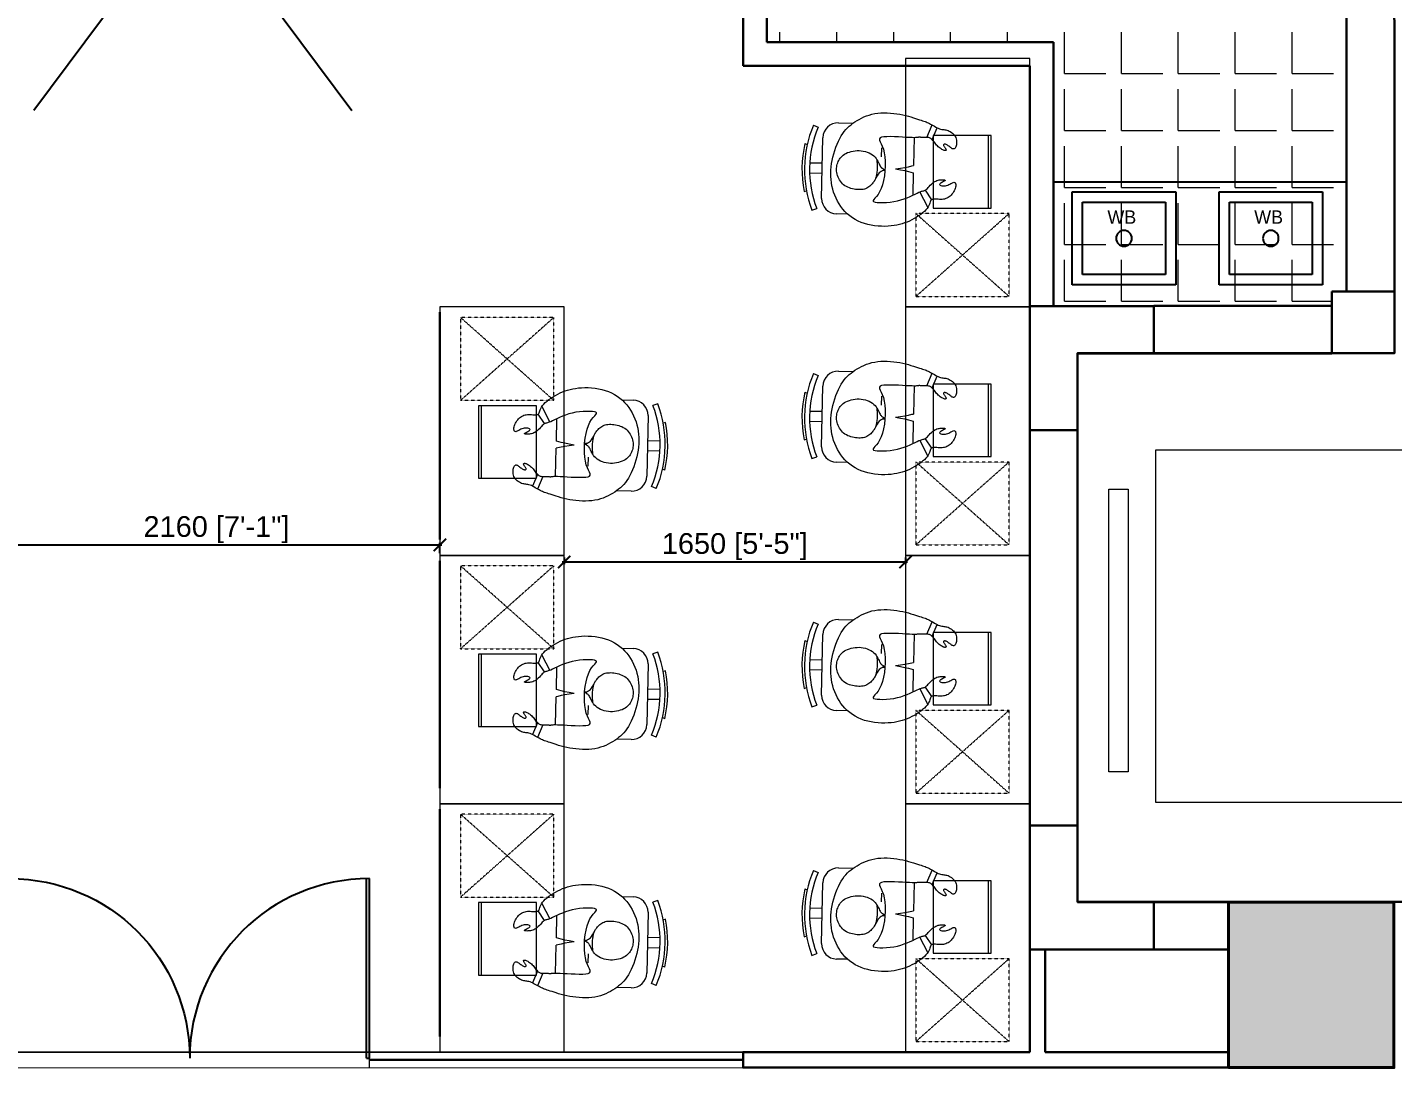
# Model space of a CAD drawing. Header units: millimetres. Extents: x 14520794 to 14796193, y 1415067 to 1454683.
# Drawn here: x 14647713 to 14654311, y 1440489 to 1445515 of the extents above; entities that cross this region are included whole.
import ezdxf

# ---------------------------------------------------------------- set-up
doc = ezdxf.new("R2010")
doc.units = ezdxf.units.MM
doc.header["$LTSCALE"] = 0.01
doc.header["$MEASUREMENT"] = 0
doc.header["$PDMODE"] = 35
doc.linetypes.add('HIDDEN', pattern=[0.375, 0.25, -0.125])
doc.layers.get('0').update_dxf_attribs({"color": 6, "lineweight": 0})
doc.layers.get('Defpoints').update_dxf_attribs({"color": 2})
for name, color, linetype, lineweight in [('8 core c.', 32, 'Continuous', 20), ('AR-1', 7, 'Continuous', 0), ('CHAIR', 32, 'Continuous', 13), ('CHAIRS', 30, 'Continuous', 13), ('COL', 5, 'Continuous', 40), ('DIM', 6, 'Continuous', 13), ('ELEV', 7, 'Continuous', 18), ('fur_n', 32, 'Continuous', 13), ('HATCH', 8, 'Continuous', 15), ('HIDDEN', 30, 'HIDDEN', 5), ('IP Patch Cod-Jack', 42, 'Continuous', 13), ('men', 1, 'Continuous', 13), ('partition', 34, 'Continuous', 30), ('WALL', 7, 'Continuous', 30)]:
    doc.layers.add(name, color=color, linetype=linetype, lineweight=lineweight)
for name, color, linetype in [('column', 13, 'Continuous'), ('DOOR1', 5, 'Continuous'), ('EPSILON DOME CAMERA', 1, 'Continuous'), ('FURNIT', 8, 'Continuous'), ('GLASS', 5, 'Continuous'), ('Sanetry', 151, 'Continuous'), ('sanetrywashroom', 151, 'Continuous'), ('TEMPLATE', 252, 'Continuous'), ('text main', 7, 'Continuous')]:
    doc.layers.add(name, color=color, linetype=linetype)
doc.styles.add('ARIEL', font='arial.ttf', dxfattribs={"height": 150})
doc.styles.add('SMALL', font='arial.ttf', dxfattribs={"height": 100})
doc.dimstyles.new('AJI', dxfattribs={"dimtxt": 200, "dimasz": 75, "dimexe": 100, "dimexo": 25, "dimgap": 50, "dimtad": 1, "dimdec": 0, "dimrnd": 5, "dimzin": 0, "dimdsep": 46, "dimtxsty": 'SMALL', "dimblk": 'ARCHTICK', "dimcen": 0, "dimdle": 100, "dimclrd": 7, "dimclre": 7, "dimclrt": 256, "dimazin": 0, "dimtfac": 1, "dimtdec": 0, "dimtofl": 0, "dimtmove": 0, "dimatfit": 3, "dimldrblk": 'CLOSEDBLANK', "dimfxl": 100, "dimtolj": 1, "dimtzin": 0, "dimarcsym": 0})

# ---------------------------------------------------------------- blocks, each defined once
blk = doc.blocks.new('sdfaff')
at = {"layer": 'Sanetry'}
for p, q in [((1218899.1, -2106786.1), (1218399.1, -2106786.1)), ((1218399.1, -2106786.1), (1218399.1, -2107236.1)), ((1218899.1, -2107236.1), (1218899.1, -2106786.1)), ((1218849.1, -2106836.1), (1218449.1, -2106836.1)), ((1218449.1, -2106836.1), (1218449.1, -2107186.1)), ((1218849.1, -2107186.1), (1218849.1, -2106836.1)), ((1218449.1, -2107186.1), (1218849.1, -2107186.1)), ((1218399.1, -2107236.1), (1218899.1, -2107236.1))]:
    blk.add_line(p, q, dxfattribs=at)
blk.add_circle((1218649.1, -2107011.1), 38.1, dxfattribs=at)
blk = doc.blocks.new('DOORR')
for p, q in [((0, 0.4583), (-0.9167, 0.4583)), ((0, 0.4443), (-0.9167, 0.4443)), ((0, 0.4443), (0, 0.4583))]:
    blk.add_line(p, q)
blk.add_arc((0, 0.4583), 0.9167, 180, 270)
blk = doc.blocks.new('d vh')
at = {"layer": 'CHAIR'}
for p, q in [((403191.9, -130723.4), (403258, -130663.9)), ((403091.7, -130837.7), (403120.4, -130827.3)), ((403430.3, -131125.4), (403185, -130852.8)), ((403130, -130953.8), (403144.6, -130948.5)), ((403229.9, -131017.7), (403287.1, -130966.2)), ((403270.7, -131063.1), (403327.9, -131011.6)), ((403610, -131087.1), (403559.7, -131132.3)), ((403324.8, -131168.1), (403331.5, -131154.2)), ((403436.7, -131217.4), (403450.1, -131189.9))]:
    blk.add_line(p, q, dxfattribs=at)
for centre, radius, start, end in [((403253.2, -130791.5), 91.7, 131.97907, 221.97907), ((403738.4, -130596.7), 690.2, 200.43701, 244.0784), ((403738.4, -130596.7), 659.6, 200.46283, 244.0784), ((403738.4, -130596.7), 705.4, 210.41107, 234.10112), ((403498.4, -131064.1), 91.7, 221.97907, 311.97907)]:
    blk.add_arc(centre, radius, start, end, dxfattribs=at)
at = {"layer": 'men', "linetype": 'ByBlock'}
for p, q in [((403720.7, -130299.6), (403728.8, -130298.3)), ((403728.8, -130298.3), (403737.1, -130297.6)), ((403737.1, -130297.6), (403745.5, -130297.7)), ((403745.5, -130297.7), (403753.8, -130298.5)), ((403753.8, -130298.5), (403761.8, -130300.2)), ((403513.3, -130384.6), (403525, -130379.1)), ((403525, -130379.1), (403535.6, -130374.2)), ((403535.6, -130374.2), (403544.9, -130369.8)), ((403544.9, -130369.8), (403553.2, -130365.9)), ((403553.2, -130365.9), (403560.7, -130362.4)), ((403560.7, -130362.4), (403567.6, -130359.3)), ((403567.6, -130359.3), (403574.2, -130356.5)), ((403574.2, -130356.5), (403580.8, -130354)), ((403580.8, -130354), (403587.6, -130351.7)), ((403587.6, -130351.7), (403594.9, -130349.6)), ((403594.9, -130349.6), (403602.8, -130347.5)), ((403602.8, -130347.5), (403611.2, -130345.6)), ((403611.2, -130345.6), (403619.9, -130343.6)), ((403642.1, -130421.6), (403613.1, -130345.1)), ((403619.9, -130343.6), (403628.7, -130341.5)), ((403628.7, -130341.5), (403637.5, -130339.4)), ((403637.5, -130339.4), (403646, -130337)), ((403646, -130337), (403654, -130334.4)), ((403673.4, -130409.3), (403646, -130337)), ((403654, -130334.4), (403661.3, -130331.5)), ((403661.3, -130331.5), (403667.8, -130328.2)), ((403667.8, -130328.2), (403673.6, -130324.7)), ((403673.6, -130324.7), (403679, -130321.1)), ((403679, -130321.1), (403684.1, -130317.4)), ((403684.1, -130317.4), (403689.1, -130313.7)), ((403689.1, -130313.7), (403694.4, -130310.2)), ((403694.4, -130310.2), (403700, -130306.9)), ((403700, -130306.9), (403706.2, -130304)), ((403706.2, -130304), (403713.1, -130301.6)), ((403713.1, -130301.6), (403720.7, -130299.6)), ((403745.6, -130380.8), (403744.9, -130382.9)), ((403747.1, -130378.8), (403745.6, -130380.8)), ((403749.4, -130376.7), (403747.1, -130378.8)), ((403752.3, -130374.8), (403749.4, -130376.7)), ((403756, -130373.1), (403752.3, -130374.8)), ((403760.2, -130371.7), (403756, -130373.1)), ((403764.9, -130370.7), (403760.2, -130371.7)), ((403761.8, -130300.2), (403769.4, -130302.8)), ((403770, -130369.9), (403764.9, -130370.7)), ((403769.4, -130302.8), (403776.4, -130306.4)), ((403775.3, -130369.4), (403770, -130369.9)), ((403780.7, -130368.9), (403775.3, -130369.4)), ((403776.4, -130306.4), (403782.8, -130310.8)), ((403786, -130368.5), (403780.7, -130368.9)), ((403782.8, -130310.8), (403788.6, -130315.8)), ((403791, -130368), (403786, -130368.5)), ((403788.6, -130315.8), (403793.7, -130321.2)), ((403795.7, -130367.3), (403791, -130368)), ((403793.7, -130321.2), (403798.1, -130326.8)), ((403799.8, -130366.3), (403795.7, -130367.3)), ((403798.1, -130326.8), (403801.8, -130332.5)), ((403803.2, -130365), (403799.8, -130366.3)), ((403801.8, -130332.5), (403804.8, -130338)), ((403805.9, -130363.2), (403803.2, -130365)), ((403804.8, -130338), (403807.2, -130343.1)), ((403807.9, -130361.1), (403805.9, -130363.2)), ((403807.2, -130343.1), (403808.8, -130347.7)), ((403809.2, -130358.4), (403807.9, -130361.1)), ((403808.8, -130347.7), (403809.6, -130351.8)), ((403809.8, -130355.4), (403809.2, -130358.4)), ((403809.6, -130351.8), (403809.8, -130355.4)), ((403380.5, -130465.1), (403395.8, -130453.2)), ((403395.8, -130453.2), (403411.4, -130441.9)), ((403411.4, -130441.9), (403427, -130431.4)), ((403427, -130431.4), (403442.6, -130421.8)), ((403442.6, -130421.8), (403457.8, -130412.9)), ((403457.8, -130412.9), (403472.7, -130404.8)), ((403472.7, -130404.8), (403487, -130397.4)), ((403487, -130397.4), (403500.6, -130390.7)), ((403500.6, -130390.7), (403513.3, -130384.6)), ((403599.8, -130461.9), (403597, -130465.1)), ((403601.5, -130459.6), (403599.8, -130461.9)), ((403602.8, -130457.8), (403601.5, -130459.6)), ((403604, -130456.2), (403602.8, -130457.8)), ((403605.5, -130454.4), (403604, -130456.2)), ((403607.5, -130452.4), (403605.5, -130454.4)), ((403609.8, -130450.4), (403607.5, -130452.4)), ((403612.3, -130448.3), (403609.8, -130450.4)), ((403614.9, -130446.1), (403612.3, -130448.3)), ((403617.5, -130444), (403614.9, -130446.1)), ((403620, -130441.9), (403617.5, -130444)), ((403622.4, -130439.9), (403620, -130441.9)), ((403624.6, -130438.1), (403622.4, -130439.9)), ((403626.5, -130436.3), (403624.6, -130438.1)), ((403628.4, -130434.6), (403626.5, -130436.3)), ((403630.2, -130432.9), (403628.4, -130434.6)), ((403632, -130431.2), (403630.2, -130432.9)), ((403633.9, -130429.4), (403632, -130431.2)), ((403636, -130427.4), (403633.9, -130429.4)), ((403638.2, -130425.2), (403636, -130427.4)), ((403640.8, -130422.8), (403638.2, -130425.2)), ((403643.6, -130420.3), (403640.8, -130422.8)), ((403646.8, -130417.8), (403643.6, -130420.3)), ((403650.4, -130415.4), (403646.8, -130417.8)), ((403654.3, -130413.3), (403650.4, -130415.4)), ((403658.7, -130411.4), (403654.3, -130413.3)), ((403663.5, -130410.1), (403658.7, -130411.4)), ((403668.7, -130409.4), (403663.5, -130410.1)), ((403674.5, -130409.3), (403668.7, -130409.4)), ((403680.7, -130409.7), (403674.5, -130409.3)), ((403687.2, -130410.6), (403680.7, -130409.7)), ((403694.1, -130411.7), (403687.2, -130410.6)), ((403701.2, -130412.9), (403694.1, -130411.7)), ((403708.5, -130414.1), (403701.2, -130412.9)), ((403715.9, -130415.1), (403708.5, -130414.1)), ((403723.3, -130415.7), (403715.9, -130415.1)), ((403730.7, -130415.9), (403723.3, -130415.7)), ((403738, -130415.6), (403730.7, -130415.9)), ((403745, -130414.9), (403738, -130415.6)), ((403744.9, -130382.9), (403745, -130384.8)), ((403745, -130384.8), (403746.1, -130386.4)), ((403751.7, -130413.9), (403745, -130414.9)), ((403746.1, -130386.4), (403748.1, -130387.8)), ((403748.1, -130387.8), (403750.9, -130388.9)), ((403750.9, -130388.9), (403754.2, -130389.8)), ((403757.8, -130412.6), (403751.7, -130413.9)), ((403754.2, -130389.8), (403757.9, -130390.6)), ((403763.4, -130411.1), (403757.8, -130412.6)), ((403757.9, -130390.6), (403761.8, -130391.4)), ((403761.8, -130391.4), (403765.7, -130392.2)), ((403768.2, -130409.4), (403763.4, -130411.1)), ((403765.7, -130392.2), (403769.3, -130393.1)), ((403772.1, -130407.6), (403768.2, -130409.4)), ((403769.3, -130393.1), (403772.5, -130394.1)), ((403775.1, -130405.8), (403772.1, -130407.6)), ((403772.5, -130394.1), (403775.1, -130395.4)), ((403775.1, -130395.4), (403777, -130396.8)), ((403777.2, -130403.9), (403775.1, -130405.8)), ((403777, -130396.8), (403778.3, -130398.5)), ((403778.4, -130402), (403777.2, -130403.9)), ((403778.3, -130398.5), (403778.7, -130400.2)), ((403778.7, -130400.2), (403778.4, -130402)), ((403303.5, -130547.3), (403313.6, -130532.7)), ((403313.6, -130532.7), (403325.1, -130518.4)), ((403325.1, -130518.4), (403337.7, -130504.4)), ((403337.7, -130504.4), (403351.2, -130490.8)), ((403351.2, -130490.8), (403365.5, -130477.7)), ((403365.5, -130477.7), (403380.5, -130465.1)), ((403514.8, -130536.5), (403495.9, -130552.8)), ((403533.5, -130520.7), (403514.8, -130536.5)), ((403550.9, -130506.2), (403533.5, -130520.7)), ((403565.9, -130493.5), (403550.9, -130506.2)), ((403577.7, -130483.4), (403565.9, -130493.5)), ((403586.5, -130475.5), (403577.7, -130483.4)), ((403592.8, -130469.5), (403586.5, -130475.5)), ((403597, -130465.1), (403592.8, -130469.5)), ((403879, -130549.3), (403882.8, -130545.4)), ((403882.8, -130545.4), (403886.4, -130541.9)), ((403886.4, -130541.9), (403889.7, -130539)), ((403889.7, -130539), (403892.7, -130536.7)), ((403892.7, -130536.7), (403895.2, -130535.1)), ((403895.2, -130535.1), (403897.2, -130534.4)), ((403898.4, -130542.8), (403897, -130547.6)), ((403897.2, -130534.4), (403898.6, -130534.8)), ((403899.3, -130538.8), (403898.4, -130542.8)), ((403898.6, -130534.8), (403899.3, -130536.2)), ((403899.3, -130536.2), (403899.3, -130538.8)), ((403926.9, -130551.9), (403930.5, -130545.5)), ((403930.5, -130545.5), (403933.5, -130538.9)), ((403933.5, -130538.9), (403936, -130532.3)), ((403936, -130532.3), (403938.1, -130525.9)), ((403938.1, -130525.9), (403940, -130520.1)), ((403940, -130520.1), (403941.9, -130514.8)), ((403941.9, -130514.8), (403944, -130510.5)), ((403944, -130510.5), (403946.3, -130507.2)), ((403946.3, -130507.2), (403949.1, -130505.2)), ((403949.1, -130505.2), (403952.3, -130504.5)), ((403952.3, -130504.5), (403955.7, -130504.9)), ((403955.7, -130504.9), (403959.3, -130506.4)), ((403959.3, -130506.4), (403963, -130509)), ((403963, -130509), (403966.7, -130512.6)), ((403966.7, -130512.6), (403970.3, -130517.2)), ((403970.3, -130517.2), (403973.7, -130522.7)), ((403973.7, -130522.7), (403976.8, -130529)), ((403976.8, -130529), (403979.5, -130536)), ((403979.5, -130536), (403981.9, -130543.5)), ((403981.9, -130543.5), (403983.9, -130551.5)), ((403264.5, -130636.6), (403268.9, -130621.9)), ((403268.9, -130621.9), (403273.9, -130607)), ((403273.9, -130607), (403279.8, -130592)), ((403279.8, -130592), (403286.7, -130577)), ((403286.7, -130577), (403294.5, -130562.1)), ((403294.5, -130562.1), (403303.5, -130547.3)), ((403440.8, -130608.9), (403437.4, -130617.4)), ((403437.4, -130617.4), (403438.8, -130623.8)), ((403438.8, -130623.8), (403444.5, -130628.9)), ((403449.3, -130597.6), (403440.8, -130608.9)), ((403462.1, -130584.1), (403449.3, -130597.6)), ((403478, -130568.9), (403462.1, -130584.1)), ((403495.9, -130552.8), (403478, -130568.9)), ((403854.2, -130636), (403854.3, -130627.2)), ((403854.3, -130627.2), (403854.4, -130618.2)), ((403854.4, -130618.2), (403854.7, -130609)), ((403854.7, -130609), (403855.5, -130600)), ((403855.5, -130600), (403856.8, -130591.5)), ((403856.8, -130591.5), (403858.8, -130583.6)), ((403858.8, -130583.6), (403861.3, -130576.4)), ((403861.3, -130576.4), (403864.3, -130569.9)), ((403864.3, -130569.9), (403867.7, -130563.9)), ((403867.7, -130563.9), (403871.4, -130558.6)), ((403871.4, -130558.6), (403875.2, -130553.7)), ((403875.2, -130553.7), (403879, -130549.3)), ((403892, -130564.3), (403891.1, -130569.2)), ((403891.1, -130569.2), (403891.1, -130573.3)), ((403891.1, -130573.3), (403892.1, -130576)), ((403893.5, -130558.8), (403892, -130564.3)), ((403892.1, -130576), (403894.5, -130577.2)), ((403895.2, -130553.1), (403893.5, -130558.8)), ((403894.5, -130577.2), (403898, -130576.8)), ((403897, -130547.6), (403895.2, -130553.1)), ((403898, -130576.8), (403902.3, -130575.1)), ((403902.3, -130575.1), (403907.2, -130572.2)), ((403907.2, -130572.2), (403912.4, -130568.3)), ((403912.4, -130568.3), (403917.6, -130563.5)), ((403917.6, -130563.5), (403922.5, -130558)), ((403922.5, -130558), (403926.9, -130551.9)), ((403969.9, -130625.6), (403964.9, -130631.5)), ((403974.2, -130619.5), (403969.9, -130625.6)), ((403977.9, -130613), (403974.2, -130619.5)), ((403981, -130606.3), (403977.9, -130613)), ((403983.4, -130599.3), (403981, -130606.3)), ((403985.1, -130591.9), (403983.4, -130599.3)), ((403983.9, -130551.5), (403985.3, -130559.6)), ((403986.1, -130584.2), (403985.1, -130591.9)), ((403985.3, -130559.6), (403986.2, -130567.9)), ((403986.5, -130576.2), (403986.1, -130584.2)), ((403986.2, -130567.9), (403986.5, -130576.2)), ((403252.3, -130722.3), (403252.4, -130707.8)), ((403252.4, -130707.8), (403253.4, -130693.5)), ((403253.4, -130693.5), (403255.2, -130679.4)), ((403255.2, -130679.4), (403257.7, -130665.3)), ((403257.7, -130665.3), (403260.8, -130651.1)), ((403260.8, -130651.1), (403264.5, -130636.6)), ((403444.5, -130628.9), (403453.9, -130633.5)), ((403453.9, -130633.5), (403466.4, -130638.6)), ((403466.4, -130638.6), (403481.5, -130645)), ((403481.5, -130645), (403498.7, -130653.6)), ((403498.7, -130653.6), (403517.4, -130665.2)), ((403517.4, -130665.2), (403537, -130680.5)), ((403537, -130680.5), (403556.9, -130698.9)), ((403556.9, -130698.9), (403576.7, -130719.8)), ((403823.5, -130720.2), (403828.3, -130707.4)), ((403828.3, -130707.4), (403832.6, -130696.7)), ((403832.6, -130696.7), (403836.5, -130688.3)), ((403934.8, -130725.4), (403835, -130691.4)), ((403836.5, -130688.3), (403840.1, -130681.9)), ((403840.1, -130681.9), (403843.3, -130676.9)), ((403843.3, -130676.9), (403846.2, -130672.9)), ((403846.2, -130672.9), (403848.6, -130669.5)), ((403848.6, -130669.5), (403850.6, -130666.1)), ((403850.6, -130666.1), (403852.2, -130662.2)), ((403852.2, -130662.2), (403853.3, -130657.4)), ((403852.2, -130662.2), (403919.4, -130677.1)), ((403853.3, -130657.4), (403853.9, -130651.3)), ((403853.9, -130651.3), (403854.2, -130644.1)), ((403854.2, -130644.1), (403854.2, -130636)), ((403919.4, -130677.1), (403919.2, -130682)), ((403919.2, -130682), (403920.4, -130687.2)), ((403921.3, -130672.3), (403919.4, -130677.1)), ((403920.4, -130687.2), (403922.6, -130692.7)), ((403924.6, -130667.5), (403921.3, -130672.3)), ((403922.6, -130692.7), (403925.5, -130698.9)), ((403929.2, -130662.7), (403924.6, -130667.5)), ((403925.5, -130698.9), (403928.7, -130705.8)), ((403928.7, -130705.8), (403931.8, -130713.7)), ((403934.6, -130657.8), (403929.2, -130662.7)), ((403940.6, -130652.9), (403934.6, -130657.8)), ((403947, -130647.8), (403940.6, -130652.9)), ((403953.3, -130642.6), (403947, -130647.8)), ((403959.4, -130637.2), (403953.3, -130642.6)), ((403964.9, -130631.5), (403959.4, -130637.2)), ((403253.1, -130737.3), (403252.3, -130722.3)), ((403255, -130752.9), (403253.1, -130737.3)), ((403258.1, -130769.3), (403255, -130752.9)), ((403262.3, -130786.5), (403258.1, -130769.3)), ((403267.7, -130804.4), (403262.3, -130786.5)), ((403576.7, -130719.8), (403595.6, -130742.4)), ((403582.6, -130741.9), (403589.7, -130735.4)), ((403584.2, -130748), (403593.5, -130739.6)), ((403595.6, -130742.4), (403613.1, -130766)), ((403613.1, -130766), (403628.7, -130789.9)), ((403628.7, -130789.9), (403641.8, -130813.4)), ((403785.9, -130804.3), (403795.9, -130785.9)), ((403795.9, -130785.9), (403804.4, -130768)), ((403804.4, -130768), (403811.8, -130750.8)), ((403811.8, -130750.8), (403818.1, -130734.8)), ((403818.1, -130734.8), (403823.5, -130720.2)), ((403932.3, -130786.2), (403929.1, -130801.4)), ((403931.8, -130713.7), (403934.4, -130722.7)), ((403934.8, -130771.6), (403932.3, -130786.2)), ((403934.4, -130722.7), (403936.1, -130733)), ((403936.3, -130757.6), (403934.8, -130771.6)), ((403936.1, -130733), (403936.8, -130744.7)), ((403936.8, -130744.7), (403936.3, -130757.6)), ((403274.2, -130822.8), (403267.7, -130804.4)), ((403281.6, -130841.5), (403274.2, -130822.8)), ((403289.9, -130860.2), (403281.6, -130841.5)), ((403299, -130878.7), (403289.9, -130860.2)), ((403641.8, -130813.4), (403651.7, -130835.7)), ((403651.7, -130835.7), (403658.2, -130856.1)), ((403658.2, -130856.1), (403661.8, -130874.4)), ((403661.8, -130874.4), (403663.5, -130890.3)), ((403717.6, -130890.3), (403732.3, -130875.4)), ((403732.3, -130875.4), (403747, -130858.8)), ((403747, -130858.8), (403761.3, -130841.2)), ((403761.3, -130841.2), (403774.4, -130822.9)), ((403774.4, -130822.9), (403785.9, -130804.3)), ((403910, -130862.2), (403904, -130876.5)), ((403915.5, -130847.4), (403910, -130862.2)), ((403920.6, -130832.3), (403915.5, -130847.4)), ((403925.2, -130816.8), (403920.6, -130832.3)), ((403929.1, -130801.4), (403925.2, -130816.8)), ((403308.8, -130896.9), (403299, -130878.7)), ((403319.3, -130914.6), (403308.8, -130896.9)), ((403330.2, -130931.4), (403319.3, -130914.6)), ((403341.8, -130947.5), (403330.2, -130931.4)), ((403353.9, -130962.8), (403341.8, -130947.5)), ((403663.5, -130890.3), (403664, -130903.5)), ((403664, -130903.5), (403664.4, -130913.8)), ((403664.4, -130913.8), (403665.4, -130920.9)), ((403665.4, -130920.9), (403667.9, -130924.6)), ((403667.9, -130924.6), (403672.8, -130924.6)), ((403672.8, -130924.6), (403680.7, -130920.8)), ((403680.7, -130920.8), (403691.2, -130913.5)), ((403691.2, -130913.5), (403703.7, -130903.2)), ((403703.7, -130903.2), (403717.6, -130890.3)), ((403862.1, -130945.3), (403850.7, -130959.1)), ((403872.4, -130931.6), (403862.1, -130945.3)), ((403881.7, -130918), (403872.4, -130931.6)), ((403889.9, -130904.3), (403881.7, -130918)), ((403897.3, -130890.5), (403889.9, -130904.3)), ((403904, -130876.5), (403897.3, -130890.5)), ((403366.6, -130977.3), (403353.9, -130962.8)), ((403380, -130991.1), (403366.6, -130977.3)), ((403394, -131004), (403380, -130991.1)), ((403408.8, -131016.2), (403394, -131004)), ((403424.2, -131027.7), (403408.8, -131016.2)), ((403440.4, -131038.3), (403424.2, -131027.7)), ((403457.2, -131048.1), (403440.4, -131038.3)), ((403759, -131039.1), (403741.1, -131050)), ((403776.4, -131027.1), (403759, -131039.1)), ((403793.2, -131014.3), (403776.4, -131027.1)), ((403809, -131000.9), (403793.2, -131014.3)), ((403824, -130987.1), (403809, -131000.9)), ((403837.9, -130973.1), (403824, -130987.1)), ((403850.7, -130959.1), (403837.9, -130973.1)), ((403474.7, -131057), (403457.2, -131048.1)), ((403492.6, -131064.9), (403474.7, -131057)), ((403511, -131071.8), (403492.6, -131064.9)), ((403529.8, -131077.4), (403511, -131071.8)), ((403548.9, -131081.9), (403529.8, -131077.4)), ((403568.2, -131085), (403548.9, -131081.9)), ((403587.6, -131086.8), (403568.2, -131085)), ((403607.1, -131087.2), (403587.6, -131086.8)), ((403626.6, -131086.2), (403607.1, -131087.2)), ((403646.1, -131083.7), (403626.6, -131086.2)), ((403665.6, -131079.9), (403646.1, -131083.7)), ((403684.8, -131074.6), (403665.6, -131079.9)), ((403703.9, -131067.8), (403684.8, -131074.6)), ((403722.6, -131059.6), (403703.9, -131067.8)), ((403741.1, -131050), (403722.6, -131059.6))]:
    blk.add_line(p, q, dxfattribs=at)
at = {"layer": 'men'}
for p, q in [((403585.9, -130476), (403698.9, -130601.6)), ((403727.5, -130633.4), (403818.2, -130734.3))]:
    blk.add_line(p, q, dxfattribs=at)
at = {"layer": 'men', "linetype": 'ByBlock'}
for points in [[(403632.7, -130690), (403651.7, -130666.4), (403668, -130645.2), (403682, -130626.1), (403693.9, -130609), (403698.9, -130601.6)], [(403521.4, -130694.3), (403485.9, -130654.9)], [(403632.7, -130690), (403658.2, -130673.7), (403681.1, -130659.7), (403701.5, -130647.8), (403727.5, -130633.4)], [(403512, -130726.5), (403517.1, -130730.6), (403522.4, -130735.1), (403527.8, -130740), (403533.3, -130745.2), (403538.8, -130750.6), (403544.2, -130756.3), (403549.4, -130762), (403554.4, -130767.9), (403559.2, -130773.7), (403563.6, -130779.5), (403567.7, -130785.2), (403571.5, -130790.7), (403574.9, -130796), (403578, -130801.1), (403580.7, -130805.8), (403583, -130810.1), (403584.9, -130813.9), (403586.4, -130817.5), (403587.7, -130820.9), (403588.7, -130824.3), (403589.4, -130827.8), (403590.1, -130831.6), (403590.6, -130835.8), (403591.2, -130840.5), (403591.7, -130845.8), (403592.1, -130851.7), (403592.4, -130858.2), (403592.3, -130864.9), (403591.8, -130872), (403590.9, -130879.2), (403589.3, -130886.4), (403586.9, -130893.7), (403583.8, -130900.7), (403579.9, -130907.6), (403575.3, -130914.4), (403569.9, -130920.9), (403564, -130927.3), (403557.5, -130933.5), (403550.4, -130939.4), (403542.9, -130945.1), (403534.9, -130950.6), (403526.6, -130955.8), (403517.9, -130960.5), (403509, -130964.7), (403499.8, -130968.3), (403490.3, -130971.2), (403480.7, -130973.3), (403471, -130974.5), (403461.2, -130974.7), (403451.4, -130974), (403441.7, -130972.5), (403432.2, -130970.2), (403422.9, -130967.1), (403414, -130963.5), (403405.5, -130959.2), (403397.6, -130954.4), (403390.2, -130949.1), (403383.5, -130943.4), (403377.3, -130937.4), (403371.6, -130931), (403366.6, -130924.3), (403362, -130917.3), (403357.9, -130910.2), (403354.3, -130902.8), (403351.2, -130895.3), (403348.6, -130887.6), (403346.7, -130879.7), (403345.4, -130871.6), (403344.8, -130863.2), (403345, -130854.6), (403346.2, -130845.6), (403348.2, -130836.2), (403351.3, -130826.6), (403355.4, -130816.6), (403360.4, -130806.6), (403366.3, -130796.6), (403373, -130786.8), (403380.6, -130777.2), (403389, -130768.1), (403398, -130759.6), (403407.8, -130751.7), (403418.2, -130744.7), (403429, -130738.5), (403440, -130733.2), (403451.3, -130729), (403462.5, -130725.8), (403473.7, -130723.8), (403484.6, -130723), (403495.1, -130723.5), (403505.2, -130725), (403514.8, -130727.3), (403523.8, -130730.1), (403532.3, -130733.1), (403540, -130736), (403547, -130738.7), (403553.2, -130740.8), (403558.5, -130742.1), (403563.1, -130742.7), (403567, -130742.8), (403570.3, -130742.5), (403573.1, -130741.9), (403575.4, -130741.3), (403577.4, -130740.8), (403579.1, -130740.6), (403580.7, -130740.7), (403582, -130741.3), (403583, -130742.3), (403583.8, -130743.7), (403584.2, -130745.5), (403584.2, -130747.7), (403583.9, -130750.3), (403583, -130753.3), (403581.8, -130756.8), (403580.4, -130761.2), (403579.3, -130767), (403578.8, -130774.6), (403579.3, -130784.6), (403581.3, -130797.3), (403585, -130813.4), (403590.9, -130833.2)]]:
    blk.add_lwpolyline(points, dxfattribs=at)
blk = doc.blocks.new('q32')
at = {"layer": 'fur_n'}
for points in [[(13085362.2, 1763739.9), (13084762.2, 1763739.9), (13084762.2, 1762539.9), (13085362.2, 1762539.9)], [(13084948.4, 1763262.2), (13084948.4, 1762912.2), (13085228.4, 1762912.2), (13085228.4, 1763262.2)], [(13084948.4, 1763262.2), (13084948.4, 1762912.2), (13084963.9, 1762912.2), (13084963.9, 1763262.2)]]:
    blk.add_lwpolyline(points, close=True, dxfattribs=at)
at = {"layer": 'GLASS', "const_width": 12}
blk.add_lwpolyline([(13084762.2, 1763714.9), (13084762.2, 1762614.9)], dxfattribs=at)
at = {"layer": 'HIDDEN'}
for p, q in [((13084862.2, 1763689), (13085312.2, 1763289)), ((13084862.2, 1763289), (13085312.2, 1763689))]:
    blk.add_line(p, q, dxfattribs=at)
blk.add_lwpolyline([(13084862.2, 1763689), (13084862.2, 1763289), (13085312.2, 1763289), (13085312.2, 1763689)], close=True, dxfattribs=at)
at = {"layer": 'CHAIRS', "xscale": 0.800000000745058, "yscale": 0.800000000745058, "zscale": 0.800000000745058, "rotation": 136.7931851182871}
blk.add_blockref('d vh', (13249193.6, 1465793.2), dxfattribs=at)
blk = doc.blocks.new('_ARCHTICK')
at = {"color": 0, "linetype": 'ByBlock', "const_width": 0.15}
blk.add_lwpolyline([(-0.5, -0.5), (0.5, 0.5)], dxfattribs=at)
blk = doc.blocks.new('*D758')
at = {"layer": 'Defpoints', "color": 0, "ltscale": 5000, "transparency": 16777216}
for p in [(14649706.9, 1443014.3), (14647547.9, 1442964.2, 0), (14649706.9, 1442964.2)]:
    blk.add_point(p, dxfattribs=at)
at = {"layer": 'DIM', "color": 7, "lineweight": -2, "ltscale": 5000, "transparency": 16777216}
for p, q in [((14647537.9, 1443014.3), (14649716.9, 1443014.3)), ((14647547.9, 1442974.2), (14647547.9, 1443024.3)), ((14649706.9, 1442974.2), (14649706.9, 1443024.3))]:
    blk.add_line(p, q, dxfattribs=at)
at = {"layer": 'DIM', "color": 7, "lineweight": -2, "ltscale": 5000, "transparency": 16777216, "xscale": 60, "yscale": 60, "zscale": 60, "rotation": 180}
blk.add_blockref('_ARCHTICK', (14647547.9, 1443014.3), dxfattribs=at)
at = {"layer": 'DIM', "color": 7, "lineweight": -2, "ltscale": 5000, "transparency": 16777216, "xscale": 60, "yscale": 60, "zscale": 60}
blk.add_blockref('_ARCHTICK', (14649706.9, 1443014.3), dxfattribs=at)
at = {"layer": 'DIM', "ltscale": 5000, "transparency": 16777216, "insert": (14648627.4, 1443088.4), "char_height": 100, "attachment_point": 5, "style": 'SMALL'}
blk.add_mtext('\\A1;2160 [7\'-1"]', dxfattribs=at)
blk = doc.blocks.new('_ClosedBlank')
at = {"color": 0, "linetype": 'ByBlock', "lineweight": -2}
for p, q in [((-1, 0.17), (0, 0)), ((-1, 0.17), (-1, -0.17)), ((0, 0), (-1, -0.17))]:
    blk.add_line(p, q, dxfattribs=at)
blk = doc.blocks.new('*D757')
at = {"layer": 'Defpoints', "color": 0, "ltscale": 5000, "transparency": 16777216}
for p in [(14650306.9, 1442964.2), (14651956.9, 1442964.2), (14651956.9, 1442932.3)]:
    blk.add_point(p, dxfattribs=at)
at = {"layer": 'DIM', "color": 7, "lineweight": -2, "ltscale": 5000, "transparency": 16777216}
for p, q in [((14650296.9, 1442932.3), (14651966.9, 1442932.3)), ((14650306.9, 1442954.2), (14650306.9, 1442922.3)), ((14651956.9, 1442954.2), (14651956.9, 1442922.3))]:
    blk.add_line(p, q, dxfattribs=at)
at = {"layer": 'DIM', "color": 7, "lineweight": -2, "ltscale": 5000, "transparency": 16777216, "xscale": 60, "yscale": 60, "zscale": 60, "rotation": 180}
blk.add_blockref('_ARCHTICK', (14650306.9, 1442932.3), dxfattribs=at)
at = {"layer": 'DIM', "color": 7, "lineweight": -2, "ltscale": 5000, "transparency": 16777216, "xscale": 60, "yscale": 60, "zscale": 60}
blk.add_blockref('_ARCHTICK', (14651956.9, 1442932.3), dxfattribs=at)
at = {"layer": 'DIM', "ltscale": 5000, "transparency": 16777216, "insert": (14651131.9, 1443006.4), "char_height": 100, "attachment_point": 5, "style": 'SMALL'}
blk.add_mtext('\\A1;1650 [5\'-5"]', dxfattribs=at)
blk = doc.blocks.new('data point')
at = {"layer": 'IP Patch Cod-Jack', "lineweight": 9}
h = blk.add_hatch(color=1, dxfattribs=at)
h.paths.add_polyline_path([(82919.4, 102817.5), (82593, 102817.5), (82593, 102567.8), (82919.4, 102567.8)])
h.paths.add_polyline_path([(82869, 102639.5), (82820.9, 102639.5), (82820.9, 102612.1), (82784.6, 102612.1), (82784.6, 102595.9), (82727.8, 102595.9), (82727.8, 102612.1), (82691.6, 102612.1), (82691.6, 102639.5), (82643.5, 102639.5), (82643.5, 102682.6), (82631.6, 102682.6), (82631.6, 102745.1), (82643.5, 102788.3), (82869, 102788.3), (82869, 102745.1), (82880.8, 102745.1), (82880.8, 102682.6), (82869, 102682.6)], flags=16)
at = {"layer": '8 core c.', "color": 7, "lineweight": 13}
for p, q in [((82631.6, 102745.1), (82631.6, 102682.6)), ((82869, 102745.1), (82880.8, 102745.1)), ((82631.6, 102682.6), (82643.5, 102682.6)), ((82691.6, 102639.5), (82691.6, 102612.1)), ((82691.6, 102612.1), (82727.8, 102612.1)), ((82727.8, 102612.1), (82727.8, 102595.9)), ((82784.6, 102612.1), (82784.6, 102595.9)), ((82784.6, 102612.1), (82820.9, 102612.1)), ((82727.8, 102595.9), (82784.6, 102595.9))]:
    blk.add_line(p, q, dxfattribs=at)
at = {"layer": '8 core c.', "color": 1, "lineweight": 13}
blk.add_line((82643.5, 102745.1), (82631.6, 102745.1), dxfattribs=at)
at = {"layer": '8 core c.', "color": 7, "lineweight": 13}
blk.add_lwpolyline([(82593, 102817.5), (82919.4, 102817.5), (82919.4, 102567.8), (82593, 102567.8)], close=True, dxfattribs=at)
for points in [[(82643.5, 102745.1), (82643.5, 102788.3), (82869, 102788.3), (82869, 102745.1)], [(82691.6, 102639.5), (82643.5, 102639.5), (82643.5, 102682.6)]]:
    blk.add_lwpolyline(points, dxfattribs=at)
at = {"layer": 'IP Patch Cod-Jack', "color": 7, "lineweight": 13}
for p, q in [((82880.8, 102745.1), (82880.8, 102682.6)), ((82869, 102682.6), (82880.8, 102682.6)), ((82820.9, 102639.5), (82820.9, 102612.1))]:
    blk.add_line(p, q, dxfattribs=at)
blk.add_lwpolyline([(82869, 102682.6), (82869, 102639.5), (82820.9, 102639.5)], dxfattribs=at)
at = {"layer": 'TEMPLATE', "color": 7, "lineweight": -3, "const_width": 10}
blk.add_lwpolyline([(82869, 102788.3), (82869, 102745.1), (82880.8, 102745.1), (82880.8, 102682.6), (82869, 102682.6), (82869, 102639.5), (82820.9, 102639.5), (82820.9, 102612.1), (82784.6, 102612.1), (82784.6, 102595.9), (82727.8, 102595.9), (82727.8, 102612.1), (82691.6, 102612.1), (82691.6, 102639.5), (82643.5, 102639.5), (82643.5, 102682.6), (82631.6, 102682.6), (82631.6, 102745.1), (82643.5, 102745.1), (82643.5, 102788.3), (82869, 102788.3)], dxfattribs=at)
blk = doc.blocks.new('DOME CAMERA')
at = {"layer": 'EPSILON DOME CAMERA', "linetype": 'Continuous', "lineweight": 9}
blk.add_hatch(color=256, dxfattribs=at).paths.add_polyline_path([(-136.7, 0), (-200, 0), (-200, -87.3), (200, -87.3), (200, 0), (136.7, 0)])
at = {"color": 1, "true_color": 0xff0000}
for p, q in [((0, -1.2), (-768.6, 1028.5)), ((0.4, -0.3), (769, 1029.5))]:
    blk.add_line(p, q, dxfattribs=at)
at = {"layer": 'EPSILON DOME CAMERA', "linetype": 'Continuous', "lineweight": 9}
blk.add_lwpolyline([(-136.7, 0, -1), (136.7, 0), (200, 0), (200, -87.3), (-200, -87.3), (-200, 0)], format="xyb", close=True, dxfattribs=at)
at = {"layer": 'EPSILON DOME CAMERA', "linetype": 'Continuous', "lineweight": 9, "const_width": 16}
blk.add_lwpolyline([(136.7, 0, 1), (-136.7, 0)], format="xyb", dxfattribs=at)
at = {"layer": 'EPSILON DOME CAMERA', "linetype": 'Continuous', "lineweight": 9}
blk.add_lwpolyline([(136.7, 0), (-136.7, 0)], dxfattribs=at)
at = {"layer": 'IP Patch Cod-Jack', "lineweight": 13, "xscale": 1.030757035158097, "yscale": 1.030757035158097, "zscale": 1.030757035158097, "rotation": 180}
blk.add_blockref('data point', (85301.6, 105608), dxfattribs=at)

msp = doc.modelspace()

# ---------------------------------------------------------------- hatches: boundary and pattern name
at = {"layer": 'DIM', "ltscale": 5000}
h = msp.add_hatch(dxfattribs=at)
h.set_pattern_fill('ANSI31', color=8, scale=10)
h.set_pattern_definition([(45, (131899.5557, 30416.3624), (-0.88388347648, 0.88388347648), [])])
h.paths.add_polyline_path([(14630747.9, 1441289.2), (14631547.9, 1441289.2), (14631547.9, 1440489.2), (14630747.9, 1440489.2)])
h.paths.add_polyline_path([(14653516.9, 1440489.2), (14654316.9, 1440489.2), (14654316.9, 1441289.2), (14653516.9, 1441289.2)])
at = {"layer": 'HATCH', "true_color": 0xffe0c2}
h = msp.add_hatch(dxfattribs=at)
h.set_pattern_fill('ANGLE', color=254, scale=1000)
h.set_pattern_definition([(0, (131899.56, 30416.36), (0, 275), [200, -75]), (90, (131899.56, 30416.36), (-275, 2e-14), [200, -75])])
edge = h.paths.add_edge_path()
edge.add_line((14650271.9, 1450148.9), (14652471.9, 1450149.2))
edge.add_line((14652471.9, 1450149.2), (14652483.9, 1449218.3))
edge.add_line((14652483.9, 1449218.3), (14654086.9, 1449218.3))
edge.add_line((14654086.9, 1449218.3), (14654086.9, 1444239.2))
edge.add_line((14654086.9, 1444239.2), (14654016.9, 1444238.9))
edge.add_line((14654016.9, 1444238.9), (14654016.9, 1444169.2))
edge.add_line((14654016.9, 1444169.2), (14652671.9, 1444169.2))
edge.add_line((14652671.9, 1444169.2), (14652671.9, 1445444.2))
edge.add_line((14652671.9, 1445444.2), (14651286.9, 1445444.2))
edge.add_line((14651286.9, 1445444.2), (14651286.9, 1446618.9))
edge.add_line((14651286.9, 1446618.9), (14651171.9, 1446618.9))
edge.add_line((14651171.9, 1446618.9), (14651171.9, 1446573.9))
edge.add_line((14651171.9, 1446573.9), (14650271.9, 1446573.9))
edge.add_line((14650271.9, 1446573.9), (14650271.5, 1450148.9))

# ---------------------------------------------------------------- linework, layer by layer
at = {"layer": 'AR-1'}
for p, q in [((14647630.9, 1440563.8), (14652556.9, 1440564.2)), ((14649366, 1440489.2), (14649366, 1440564.2)), ((14647630.9, 1440488.8), (14652556.9, 1440489.2))]:
    msp.add_line(p, q, dxfattribs=at)
at = {"layer": 'COL'}
msp.add_lwpolyline([(14653516.9, 1440489.2), (14654316.9, 1440489.2), (14654316.9, 1441289.2), (14653516.9, 1441289.2)], close=True, dxfattribs=at)
at = {"layer": 'column', "linetype": 'Continuous', "ltscale": 0.018361}
for p, q in [((14654316.9, 1444239.2), (14654016.9, 1444239.2)), ((14654016.9, 1444239.2), (14654016.9, 1443939.2)), ((14654316.9, 1444239.2), (14654016.9, 1444239.2)), ((14654016.9, 1444239.2), (14654016.9, 1443939.2)), ((14652556.9, 1444169.2), (14653156.9, 1444169.2)), ((14652556.9, 1444169.2), (14653156.9, 1444169.2)), ((14652786.9, 1443939.2), (14652786.9, 1443569.2)), ((14652786.9, 1443939.2), (14653156.9, 1443939.2)), ((14652786.9, 1443939.2), (14652786.9, 1443569.2)), ((14652786.9, 1443939.2), (14653156.9, 1443939.2)), ((14652786.9, 1443938.9), (14652786.9, 1443568.9)), ((14652786.9, 1443938.9), (14653156.9, 1443938.9)), ((14654316.9, 1443939.2), (14654016.9, 1443939.2)), ((14654316.9, 1443939.2), (14654016.9, 1443939.2)), ((14652786.9, 1441289.2), (14653156.9, 1441289.2)), ((14654316.9, 1441289.2), (14653516.9, 1441289.2)), ((14653516.9, 1440489.2), (14653516.9, 1441289.2)), ((14654316.9, 1440489.2), (14653516.9, 1440489.2))]:
    msp.add_line(p, q, dxfattribs=at)
at = {"layer": 'DIM', "color": 254, "ltscale": 5000, "true_color": 0xffe0c2}
msp.add_lwpolyline([(14626788.2, 1450148.9), (14630747.9, 1450149.5), (14630747.9, 1449349.2), (14631547.9, 1449349.2), (14631547.9, 1450149.2), (14642297.9, 1450148.9), (14642297.9, 1449349.2), (14643097.9, 1449349.2), (14643097.9, 1450148.9), (14650121.9, 1450148.9), (14650121.9, 1446573.7), (14651171.9, 1446573.9), (14651171.9, 1445329.2), (14652556.9, 1445329.2), (14652556.9, 1440564.2), (14620172.9, 1440564.2)], dxfattribs=at)
msp.add_lwpolyline([(14626788.2, 1450148.9), (14630747.9, 1450149.5), (14630747.9, 1449349.2), (14631547.9, 1449349.2), (14631547.9, 1450149.2), (14642297.9, 1450148.9), (14642297.9, 1449349.2), (14643097.9, 1449349.2), (14643097.9, 1450148.9), (14650121.9, 1450148.9), (14650121.9, 1446573.7), (14651171.9, 1446573.9), (14651171.9, 1445329.2), (14652556.9, 1445329.2), (14652556.9, 1440564.2), (14620172.9, 1440564.2)], dxfattribs=at)
at = {"layer": 'DIM', "ltscale": 5000}
msp.add_lwpolyline([(14654317.5, 1440489.2), (14653516.9, 1440489.2), (14653516.9, 1441289.2), (14654317.5, 1441289.2)], close=True, dxfattribs=at)
at = {"layer": 'ELEV', "ltscale": 0.018361}
for points in [[(14653164.5, 1443471.6), (14653164.5, 1441771.6), (14655664.5, 1441771.6), (14655664.5, 1443471.6)], [(14653032.5, 1441918.1), (14652939, 1441918.1), (14652939, 1443284.1), (14653032.5, 1443284.1)]]:
    msp.add_lwpolyline(points, close=True, dxfattribs=at)
at = {"layer": 'FURNIT', "ltscale": 0.018361}
msp.add_line((14652671.9, 1444769.2), (14654086.9, 1444769.2), dxfattribs=at)
at = {"layer": 'GLASS', "const_width": 12}
msp.add_lwpolyline([(14649366, 1440526.7), (14651171.9, 1440526.7)], dxfattribs=at)
at = {"layer": 'HATCH', "color": 31, "ltscale": 5000}
for points in [[(14620172.9, 1440564.2), (14620172.9, 1441289.2), (14619327.9, 1441289.2), (14619327.9, 1444731.2), (14619497.9, 1444731.2), (14619497.9, 1445331.2), (14619327.9, 1445331.2), (14619327.9, 1447131.2), (14619572.9, 1447131.2), (14619572.9, 1449579.2), (14620172.9, 1449579.2), (14620172.9, 1450149.5), (14650121.9, 1450148.9), (14650121.9, 1446573.9), (14651122.2, 1446573.9), (14651171.9, 1446573.9), (14651171.9, 1445329.2), (14652556.9, 1445329.2), (14652556.9, 1440564.2), (14649366, 1440564.2)], [(14620172.9, 1440564.2), (14620172.9, 1441289.2), (14619327.9, 1441289.2), (14619327.9, 1444731.2), (14619497.9, 1444731.2), (14619497.9, 1445331.2), (14619327.9, 1445331.2), (14619327.9, 1447131.2), (14619572.9, 1447131.2), (14619572.9, 1449579.2), (14620172.9, 1449579.2), (14620172.9, 1450149.5), (14650121.9, 1450148.9), (14650121.9, 1446573.9), (14651122.2, 1446573.9), (14651171.9, 1446573.9), (14651171.9, 1445329.2), (14652556.9, 1445329.2), (14652556.9, 1440564.2), (14649366, 1440564.2)], [(14650271.9, 1450148.9), (14652471.9, 1450149.2), (14652483.9, 1449218.3), (14654086.9, 1449218.3), (14654086.9, 1444239.2), (14654016.9, 1444238.9), (14654016.9, 1444169.2), (14652671.9, 1444169.2), (14652671.9, 1445444.2), (14651286.9, 1445444.2), (14651286.9, 1446618.9), (14651171.9, 1446618.9), (14651171.9, 1446573.9), (14650271.9, 1446573.9), (14650271.5, 1450148.9)], [(14650271.9, 1450148.9), (14652471.9, 1450149.2), (14652483.9, 1449218.3), (14654086.9, 1449218.3), (14654086.9, 1444239.2), (14654016.9, 1444238.9), (14654016.9, 1444169.2), (14652671.9, 1444169.2), (14652671.9, 1445444.2), (14651286.9, 1445444.2), (14651286.9, 1446618.9), (14651171.9, 1446618.9), (14651171.9, 1446573.9), (14650271.9, 1446573.9), (14650271.5, 1450148.9)]]:
    msp.add_lwpolyline(points, dxfattribs=at)
at = {"layer": 'partition', "ltscale": 5000}
for p, q in [((14652556.9, 1440564.2), (14652556.9, 1441059.2)), ((14652631.9, 1440564.2), (14652631.9, 1441059.2)), ((14652631.9, 1440564.2), (14653516.9, 1440564.2)), ((14652556.9, 1440489.2), (14653516.9, 1440489.2))]:
    msp.add_line(p, q, dxfattribs=at)
msp.add_lwpolyline([(14652556.9, 1440489.2), (14651171.9, 1440489.2), (14651171.9, 1440564.2), (14652556.9, 1440564.2)], dxfattribs=at)
at = {"layer": 'WALL', "ltscale": 0.018361}
for p, q in [((14654086.9, 1449119.3), (14654086.9, 1444239.2)), ((14651171.9, 1445444.2), (14651171.9, 1446618.9)), ((14651286.9, 1445444.2), (14651286.9, 1446618.9)), ((14651171.9, 1445444.2), (14651171.9, 1445329.2)), ((14651286.9, 1445444.2), (14652671.9, 1445444.2)), ((14652671.9, 1444169.2), (14652671.9, 1445444.2)), ((14651171.9, 1445329.2), (14652556.9, 1445329.2)), ((14652556.9, 1444169.2), (14652556.9, 1445329.2)), ((14654316.9, 1444238.9), (14654016.9, 1444238.9)), ((14654016.9, 1444238.9), (14654016.9, 1443938.9)), ((14652556.9, 1444169.2), (14652556.9, 1443569.2)), ((14652556.9, 1444169.2), (14652556.9, 1443569.2)), ((14652556.9, 1444168.9), (14653156.9, 1444168.9)), ((14652556.9, 1444168.9), (14652556.9, 1443568.9)), ((14653156.9, 1444169.2), (14653156.9, 1443939.2)), ((14653156.9, 1444169.2), (14654016.9, 1444169.2)), ((14653156.9, 1444169.2), (14653156.9, 1443939.2)), ((14653156.9, 1444169.2), (14654016.9, 1444169.2)), ((14653156.9, 1444168.9), (14653156.9, 1443938.9)), ((14653156.9, 1443939.2), (14654016.9, 1443939.2)), ((14653156.9, 1443939.2), (14654016.9, 1443939.2)), ((14652556.9, 1443569.2), (14652786.9, 1443569.2)), ((14652556.9, 1443569.2), (14652786.9, 1443569.2)), ((14652556.9, 1441659.2), (14652556.9, 1443568.9)), ((14652556.9, 1443568.9), (14652786.9, 1443568.9)), ((14652786.9, 1441659.2), (14652786.9, 1443569.2)), ((14652556.9, 1441059.2), (14652556.9, 1441659.2)), ((14652556.9, 1441659.2), (14652786.9, 1441659.2)), ((14652786.9, 1441289.2), (14652786.9, 1441659.2)), ((14653156.9, 1441059.2), (14653156.9, 1441289.2)), ((14653516.9, 1441289.2), (14653156.9, 1441289.2)), ((14652556.9, 1441059.2), (14653156.9, 1441059.2)), ((14653516.9, 1441059.2), (14653156.9, 1441059.2))]:
    msp.add_line(p, q, dxfattribs=at)
msp.add_lwpolyline([(14654316.9, 1450388.6), (14658516.9, 1450380.9), (14658516.7, 1440489.2), (14655966.9, 1440489.2), (14655967.9, 1441290.3), (14652786.9, 1441290.2), (14652786.9, 1443940.3), (14654318.7, 1443940.3), (14654316.9, 1450388.6)], dxfattribs=at)

# ---------------------------------------------------------------- block references
at = {"layer": 'DOOR1', "yscale": 947.0662169323768}
for p, xscale, zscale, rotation in [((14648063.9, 1440534.2), -947.0662169323768, 947.0662169323604, 90), ((14648931.9, 1440534.2), 947.0662169323768, 947.0662169323768, 270)]:
    msp.add_blockref('DOORR', p, dxfattribs=dict(at, xscale=xscale, zscale=zscale, rotation=rotation))
at = {"layer": 'EPSILON DOME CAMERA', "rotation": 179.9999999999856}
msp.add_blockref('DOME CAMERA', (14648513, 1446142.4), dxfattribs=at)
at = {"layer": 'partition', "rotation": 179.9999999999689}
for p in [(27737319.1, 3207904.1), (27737319.1, 3206704.1), (27737319.1, 3205504.1), (27737319.1, 3204304.1)]:
    msp.add_blockref('q32', p, dxfattribs=at)
at = {"layer": 'partition'}
for p in [(1564944.7, -319575.7), (1564944.7, -320775.7), (1564944.7, -321975.7)]:
    msp.add_blockref('q32', p, dxfattribs=at)
at = {"layer": 'sanetrywashroom', "ltscale": 0.018361, "xscale": -1, "rotation": 180}
for p in [(13434363, -662515.2), (13435072.4, -662515.2)]:
    msp.add_blockref('sdfaff', p, dxfattribs=at)

# ---------------------------------------------------------------- texts
at = {"layer": 'text main', "linetype": 'ByBlock', "lineweight": 20, "ltscale": 0.018361, "char_height": 64.549, "width": 2870.921, "attachment_point": 1, "style": 'ARIEL'}
for insert in [(14652932.3, 1444631), (14653641.7, 1444631)]:
    msp.add_mtext('\\pxsm1,ql;{\\fSitka Text|b0|i0|c0|p0;WB}', dxfattribs=dict(at, insert=insert))

# ---------------------------------------------------------------- dimensions: what is measured, and where the dimension line sits
at = {"layer": 'DIM', "ltscale": 5000}
for base, p1, p2, picture, middle in [((14649706.9, 1443014.3), (14647547.9, 1442964.2, 0), (14649706.9, 1442964.2), '*D758', (14648627.4, 1443088.4)), ((14651956.9, 1442932.3), (14650306.9, 1442964.2), (14651956.9, 1442964.2), '*D757', (14651131.9, 1443006.4))]:
    dim = msp.add_linear_dim(base=base, p1=p1, p2=p2, dimstyle='AJI', override={"dimtxt": 125, "dimasz": 60, "dimexe": 10, "dimexo": 10, "dimgap": 10, "dimdle": 10, "dimfxl": 200, "dimfxlon": 1, "dimarcsym": 1}, dxfattribs=at)
    dim.commit()
    dim.dimension.update_dxf_attribs({"geometry": picture, "text_midpoint": middle})

doc.saveas('drawing.dxf')
